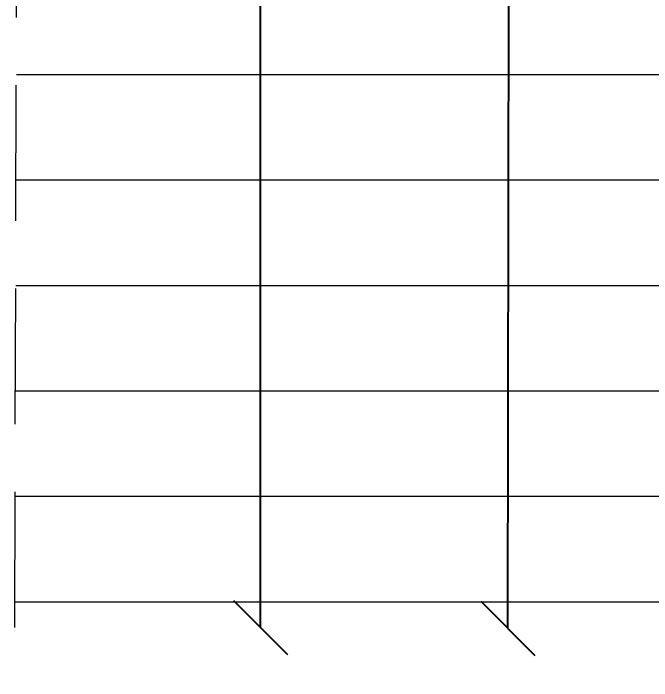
# Model space of a CAD drawing. Header units: metres. Extents: x 500 to 621, y -238 to -209.
# Drawn here: x 551.191 to 552.25, y -232.751 to -231.644 of the extents above; entities that cross this region are included whole.
import ezdxf

# ---------------------------------------------------------------- set-up
doc = ezdxf.new("R2010")
doc.units = ezdxf.units.M
doc.header["$LTSCALE"] = 6
doc.header["$MEASUREMENT"] = 0
doc.linetypes.add('HIDDEN2', pattern=[0.1875, 0.125, -0.0625])
doc.layers.get('0').update_dxf_attribs({"lineweight": 0})
doc.layers.get('Defpoints').update_dxf_attribs({"lineweight": 0})
doc.layers.add('Hatch', color=8, linetype='Continuous', lineweight=0)
doc.styles.add('style4', font='', dxfattribs={"height": 0.18})
doc.styles.get('style4').set_extended_font_data('Alborz Badr')
doc.dimstyles.new('1-100', dxfattribs={"dimtxt": 0.22, "dimasz": 0.09, "dimexe": 0.18, "dimexo": 0.0625, "dimgap": 0.09, "dimtad": 0, "dimzin": 0, "dimdsep": 46, "dimtxsty": 'style4', "dimblk": 'OBLIQUE', "dimcen": 0.09, "dimse1": 1, "dimse2": 1, "dimclrd": 1, "dimclrt": 81, "dimadec": 0, "dimazin": 0, "dimtfac": 1, "dimtofl": 0, "dimtmove": 1, "dimatfit": 3, "dimfxl": 1, "dimtolj": 1, "dimtzin": 0, "dimarcsym": 0})

# ---------------------------------------------------------------- blocks, each defined once
blk = doc.blocks.new('_Oblique')
at = {"color": 0, "linetype": 'ByBlock', "lineweight": -2}
blk.add_line((-0.5, -0.5), (0.5, 0.5), dxfattribs=at)
blk = doc.blocks.new('*D374')
at = {"color": 1, "lineweight": -2, "transparency": 16777216}
for p, q in [((552.0404, -215.0643), (552.0268, -223.4314)), ((552.0117, -232.6642), (552.0253, -224.2971))]:
    blk.add_line(p, q, dxfattribs=at)
at = {"layer": 'Defpoints', "color": 0, "transparency": 16777216}
for p in [(551.2215, -215.0629), (552.0404, -215.0643), (551.1928, -232.6629)]:
    blk.add_point(p, dxfattribs=at)
at = {"color": 1, "lineweight": -2, "transparency": 16777216, "xscale": 0.09, "yscale": 0.09, "zscale": 0.09}
for p, rotation in [((552.0404, -215.0643), 89.90672508922256), ((552.0117, -232.6642), 269.9067250892226)]:
    blk.add_blockref('_Oblique', p, dxfattribs=dict(at, rotation=rotation))
at = {"color": 81, "transparency": 16777216, "insert": (552.026, -223.8642), "char_height": 0.18, "attachment_point": 5, "rotation": 89.9067, "style": 'style4'}
blk.add_mtext('\\A1;17.60', dxfattribs=at)
blk = doc.blocks.new('*D378')
at = {"color": 1, "lineweight": -2, "transparency": 16777216}
for p, q in [((551.6008, -217.393), (551.6008, -224.5951)), ((551.6008, -232.6629), (551.6008, -225.4608))]:
    blk.add_line(p, q, dxfattribs=at)
at = {"layer": 'Defpoints', "color": 0, "transparency": 16777216}
for p in [(551.2382, -217.393), (551.1928, -232.6629), (551.6008, -232.6629)]:
    blk.add_point(p, dxfattribs=at)
at = {"color": 1, "lineweight": -2, "transparency": 16777216, "xscale": 0.09, "yscale": 0.09, "zscale": 0.09}
for p, rotation in [((551.6008, -217.393), 90), ((551.6008, -232.6629), 270)]:
    blk.add_blockref('_Oblique', p, dxfattribs=dict(at, rotation=rotation))
at = {"color": 81, "transparency": 16777216, "insert": (551.6008, -225.0279), "char_height": 0.18, "attachment_point": 5, "rotation": 90, "style": 'style4'}
blk.add_mtext('\\A1;15.27', dxfattribs=at)

msp = doc.modelspace()

# ---------------------------------------------------------------- hatches: boundary and pattern name
at = {"layer": 'Hatch'}
h = msp.add_hatch(dxfattribs=at)
h.set_pattern_fill('ANSI31', color=25, scale=1.4, angle=135, style=0)
h.set_pattern_definition([(180, (-102.02954, -182.57033), (0, -0.175), [])])
h.paths.add_polyline_path([(553.3923, -217.3757), (551.2382, -217.393), (551.1928, -232.6629), (543.7933, -232.5771), (543.7929, -217.6571), (541.8844, -217.6572), (541.9192, -234.3293), (553.4271, -234.312)])
h.paths.add_polyline_path([(547.1697, -233.1853), (547.8083, -233.1927), (547.8114, -232.9227), (547.1729, -232.9153)], flags=24)
h.paths.add_polyline_path([(552.1604, -224.2523), (552.1617, -223.4766), (551.8917, -223.4762), (551.8904, -224.2519)], flags=24)
h.paths.add_polyline_path([(542.2051, -223.7143), (542.2051, -224.49), (542.4751, -224.49), (542.4751, -223.7143)], flags=24)
h.paths.add_polyline_path([(551.7358, -225.4158), (551.7358, -224.6401), (551.4658, -224.6401), (551.4658, -225.4158)], flags=24)
h.paths.add_polyline_path([(543.4772, -225.5137), (543.4772, -224.738), (543.2072, -224.738), (543.2072, -225.5137)], flags=24)
h.paths.add_polyline_path([(542.9754, -222.4739), (542.9754, -221.8353), (542.7054, -221.8353), (542.7054, -222.4739)], flags=24)
h.paths.add_polyline_path([(542.9753, -229.9092), (542.9753, -229.2706), (542.7053, -229.2706), (542.7053, -229.9092)], flags=24)
h.paths.add_polyline_path([(553.2566, -224.3141), (553.2566, -228.1661), (552.1261, -228.1661), (552.1261, -224.3141)], flags=24)
h.paths.add_polyline_path([(542.905, -224.2898), (542.905, -228.1418), (541.7746, -228.1418), (541.7746, -224.2898)], flags=9)
h.paths.add_polyline_path([(549.2163, -234.1411), (545.3643, -234.1411), (545.3643, -233.0107), (549.2163, -233.0107)], flags=24)

# ---------------------------------------------------------------- linework, layer by layer
at = {"color": 8, "linetype": 'HIDDEN2', "ltscale": 0.3}
for p, q in [((551.1928, -232.6629), (551.2382, -217.393)), ((543.7933, -232.5771), (551.1928, -232.6629))]:
    msp.add_line(p, q, dxfattribs=at)

# ---------------------------------------------------------------- dimensions: what is measured, and where the dimension line sits
dim = msp.add_aligned_dim(p1=(551.1928, -232.6629), p2=(551.2215, -215.0629), distance=-0.8189, dimstyle='1-100')
dim.commit()
dim.dimension.update_dxf_attribs({"geometry": '*D374', "text_midpoint": (552.026, -223.8642)})
dim = msp.add_linear_dim(base=(551.6008, -232.6629), p1=(551.2382, -217.393), p2=(551.1928, -232.6629), angle=270, dimstyle='1-100')
dim.commit()
dim.dimension.update_dxf_attribs({"geometry": '*D378', "text_midpoint": (551.6008, -225.0279)})

doc.saveas('drawing.dxf')
